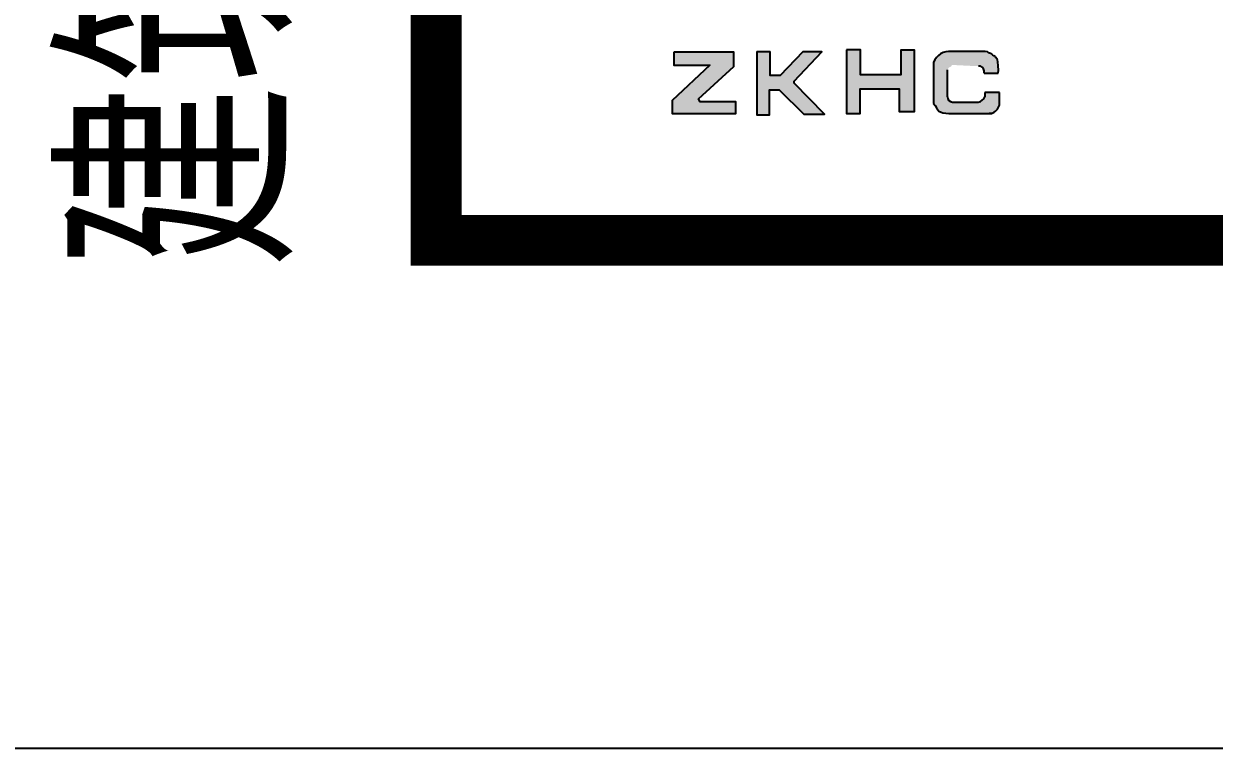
# Model space of a CAD drawing. Extents: x 4283 to 40403, y 1134 to 1764.
# Drawn here: x 4714.47 to 4731.05, y 1136.33 to 1146.42 of the extents above; entities that cross this region are included whole.
import ezdxf

# ---------------------------------------------------------------- set-up
doc = ezdxf.new("R2010")
doc.units = 0
for name, color, linetype in [('PUB_TITLE', 4, 'Continuous'), ('S-MODIFY', 4, 'Continuous'), ('华泽绵阳图框', 7, 'Continuous'), ('致远博图框', 7, 'Continuous')]:
    doc.layers.add(name, color=color, linetype=linetype)
doc.styles.add('长仿宋', font='', dxfattribs={"width": 0.7, "height": 5})
doc.styles.get('长仿宋').set_extended_font_data('SimSun')

# ---------------------------------------------------------------- blocks, each defined once
blk = doc.blocks.new('A$C101028C1')
h = blk.add_hatch(color=256)
h.dxf.hatch_style = 1
h.paths.add_polyline_path([(221.8, 174.1), (221.8, 225.6), (6.1, 225.6), (6.1, 179.7), (134.9, 179.7), (0, 52.5), (0, 5.9), (228.3, 5.9), (228.3, 47.5), (100.5, 47.5), (94, 58.4)])
h.paths.add_polyline_path([(304.2, 0), (350.6, 0), (350.6, 90.5), (384.7, 90.5), (473.4, 3.3), (547.9, 3.3), (438.4, 114.3), (438.4, 122.1), (538, 227.1), (469.7, 227.1), (388.5, 142.4), (359.7, 142.4), (352.7, 142.4), (352.7, 228.5), (304.2, 228.5)])
h.paths.add_polyline_path([(677.9, 144.1), (677.9, 234.4), (627.8, 234.4), (627.8, 5.7), (676.1, 5.7), (676.1, 94.1), (817.3, 94.1), (817.3, 12), (871.8, 12), (871.8, 233.5), (822.6, 233.5), (822.6, 144.1), (685, 144.1)])
h = blk.add_hatch(color=256)
h.dxf.hatch_style = 1
h.paths.add_polyline_path([(1171.7, 190.7), (1170.8, 198.2), (1161.2, 211.8), (1152.2, 217.3), (1138, 223.3), (1131.2, 227.6), (992.5, 228.6), (986.8, 227.4), (979.4, 225.9), (971, 223), (961.9, 217.3), (948.3, 203.3), (940.7, 189.6), (940.7, 41.5), (960.2, 14.1), (995.7, 5.4), (1149.1, 5.4), (1167.5, 16.9), (1178.1, 35.8), (1178.1, 81.4), (1125.7, 81.4), (1125.7, 65.4), (1116.1, 53), (1101.9, 46.3), (1008.9, 46.3), (996.2, 52.1), (990.6, 65), (990.7, 162.5), (994.1, 168.1), (995.3, 169), (996.6, 170.9), (999.2, 172.2), (1003.2, 174.2), (1007.8, 180.1), (1074.4, 176.8), (1109.8, 176.8), (1114, 173.7), (1118.8, 166.8), (1123, 159.2), (1123, 158.5), (1123.5, 154.6), (1123.5, 150), (1173.3, 150), (1174.2, 169.5), (1173.3, 177.4)])
for p, q in [((1127, 228.5), (1004.9, 228.6)), ((1135.3, 226.7), (1127, 228.5)), ((1136.7, 226.2), (1135.3, 226.7)), ((1138.6, 224.2), (1136.7, 226.2)), ((1142.6, 222.9), (1138.6, 224.2)), ((1146.6, 221.3), (1142.6, 222.9)), ((1148.7, 220.3), (1146.6, 221.3)), ((1150.6, 218.7), (1148.7, 220.3)), ((1152.2, 217.3), (1150.6, 218.7)), ((1154.7, 215.6), (1152.2, 217.3)), ((1158.2, 213.4), (1154.7, 215.6)), ((940.7, 189.6), (940.7, 53.6)), ((1102.3, 176.8), (1108.6, 176.8)), ((1108.6, 176.8), (1108.6, 176.8)), ((1161.2, 211.8), (1158.2, 213.4)), ((1163.4, 208.9), (1161.2, 211.8)), ((1165.1, 206.9), (1163.4, 208.9)), ((1170.8, 198.2), (1165.1, 206.9)), ((1171.7, 190.7), (1170.8, 198.2)), ((1173.3, 177.4), (1171.7, 190.7)), ((1175.1, 161.7), (1173.3, 177.4)), ((990.6, 65), (990.7, 162.5)), ((1122.8, 150), (1173.3, 150)), ((1173.3, 150), (1175.1, 161.7)), ((940.7, 53.6), (940.7, 41.5)), ((1008.9, 46.3), (1101.9, 46.3)), ((1178.1, 81.4), (1125.7, 81.4)), ((1125.7, 81.4), (1125.7, 65.4)), ((1178.1, 35.8), (1178.1, 81.4)), ((940.7, 41.5), (946.4, 33.6)), ((946.4, 33.6), (951.7, 26.1)), ((951.7, 26.1), (956.8, 18.9)), ((956.8, 18.9), (960.2, 14.1)), ((960.2, 14.1), (968.2, 10.7)), ((968.2, 10.7), (973.9, 8.2)), ((973.9, 8.2), (985.2, 6.5)), ((985.2, 6.5), (995.7, 5.4)), ((995.7, 5.4), (1132.9, 5.4)), ((1132.9, 5.4), (1149.1, 5.4)), ((1149.1, 5.4), (1141, 5.4))]:
    blk.add_line(p, q)
for points in [[(6.1, 225.6), (6.1, 179.7), (134.9, 179.7), (0, 52.5), (0, 5.9), (228.3, 5.9), (228.3, 47.5), (100.5, 47.5), (94, 58.4), (221.8, 174.1), (221.8, 225.6), (6.1, 225.6)], [(304.2, 228.5), (304.2, 0), (350.6, 0), (350.6, 90.5), (384.7, 90.5), (473.4, 3.3), (547.9, 3.3), (438.4, 114.3), (438.4, 122.1), (538, 227.1), (469.7, 227.1), (388.5, 142.4), (359.7, 142.4), (352.7, 142.4), (352.7, 228.5), (352.7, 228.5)], [(304.2, 228.5), (352.7, 228.5)], [(627.8, 234.4), (627.8, 5.7), (676.1, 5.7), (676.1, 94.1), (817.3, 94.1), (817.3, 12), (871.8, 12), (871.8, 233.5), (822.6, 233.5), (822.6, 144.1), (685, 144.1), (677.9, 144.1), (677.9, 234.4), (627.8, 234.4)]]:
    blk.add_lwpolyline(points)
for centre, radius, start, end in [((998.5, 166.9), 62, 84.0865, 158.5722), ((1099.3, 154.8), 24, 348.5515, 67.2393), ((1010.2, 66), 19.7, 182.9204, 266.2027), ((1095.2, 79.2), 33.5, 281.5167, 335.7538), ((1135.7, 47.2), 43.9, 287.7382, 344.9533)]:
    blk.add_arc(centre, radius, start, end)

msp = doc.modelspace()

# ---------------------------------------------------------------- linework, layer by layer
at = {"layer": 'PUB_TITLE'}
msp.add_lwpolyline([(4702.534, 1136.333), (5122.534, 1136.333), (5122.534, 1433.333), (4702.534, 1433.333)], close=True, dxfattribs=at)
at = {"layer": 'PUB_TITLE', "color": 7, "const_width": 0.506}
msp.add_lwpolyline([(4720.211, 1143.403), (5115.234, 1143.403), (5115.239, 1158.165), (4720.211, 1158.165)], close=True, dxfattribs=at)
at = {"layer": 'S-MODIFY'}
msp.add_lwpolyline([(4702.534, 1136.333), (5122.534, 1136.333), (5122.534, 1433.333), (4702.534, 1433.333)], close=True, dxfattribs=at)
at = {"layer": '华泽绵阳图框', "color": 7, "const_width": 0.707}
msp.add_lwpolyline([(4720.211, 1143.403), (5115.464, 1143.403), (5115.464, 1426.232), (4720.211, 1426.232)], close=True, dxfattribs=at)

# ---------------------------------------------------------------- block references
at = {"xscale": 0.003869090909120132, "yscale": 0.003869090909120132, "zscale": 0.003869090909120132}
msp.add_blockref('A$C101028C1', (4723.5, 1145.15), dxfattribs=at)
msp.add_blockref('A$C101028C1', (4723.5, 1145.15), dxfattribs=at)

# ---------------------------------------------------------------- texts
at = {"layer": '致远博图框', "style": '长仿宋', "width": 0.7}
msp.add_text('建筑行业（建筑工程）乙级', height=2.68508, rotation=90, dxfattribs=at).set_placement((4717.92, 1143.014))

doc.saveas('drawing.dxf')
